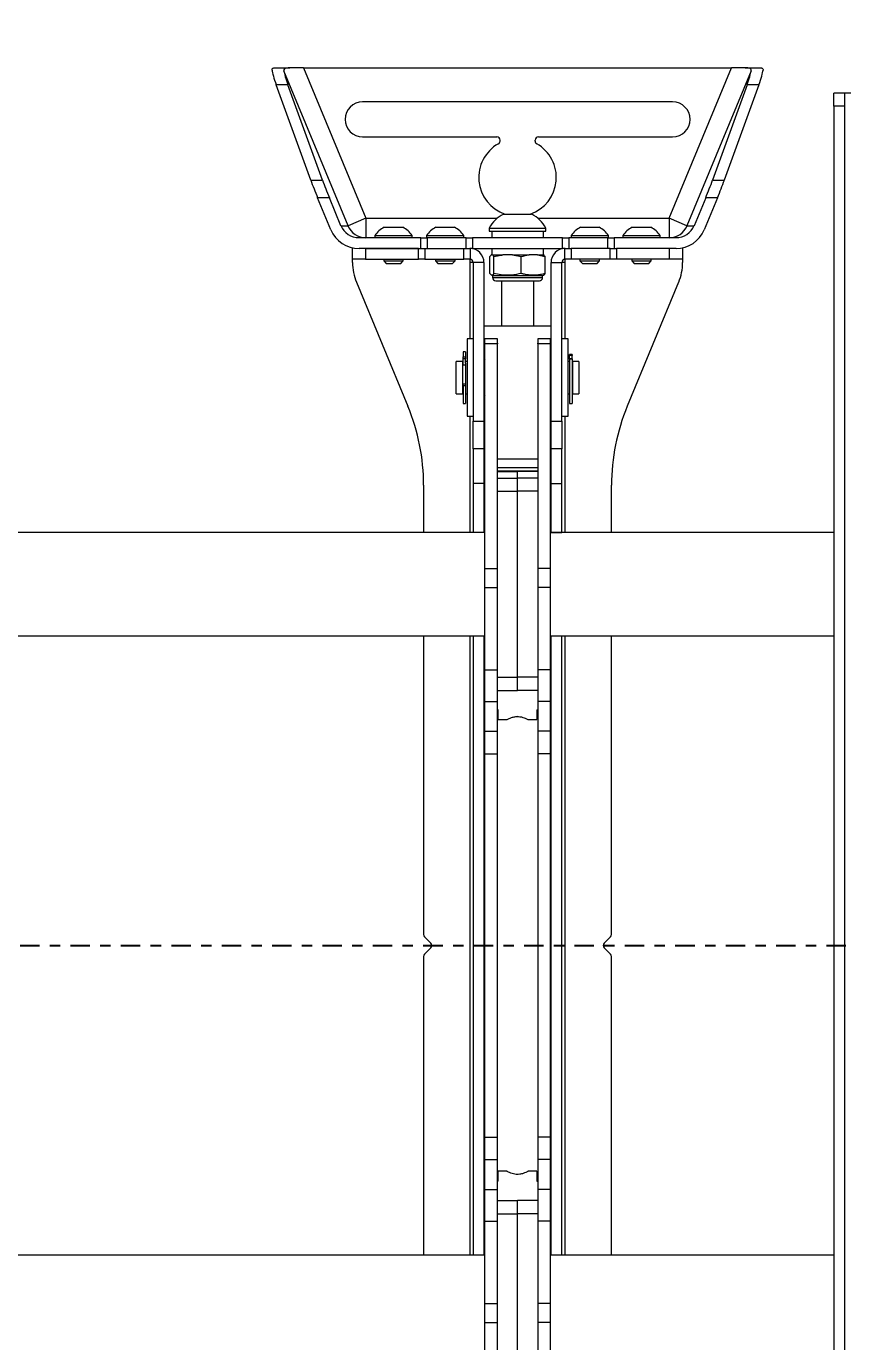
# Model space of a CAD drawing. Extents: x -382 to 1420, y -377 to 265.
# Drawn here: x 222.86 to 230.81, y -167.3 to -154.57 of the extents above; entities that cross this region are included whole.
import ezdxf
from ezdxf import colors
from ezdxf.entities.mleader import LeaderData, LeaderLine
from ezdxf.math import Vec2, Vec3

# ---------------------------------------------------------------- set-up
doc = ezdxf.new("R2010")
doc.units = 0
doc.header["$MEASUREMENT"] = 0
doc.linetypes.add('CENTER4', pattern=[0.5625, 0.375, -0.0625, 0.0625, -0.0625])
for name, color, linetype in [('AV-Anno-Iden', 154, 'CONTINUOUS'), ('AV-Detl-Dims', 14, 'CONTINUOUS'), ('AV-Detl-Obje-Brkt', 202, 'CONTINUOUS'), ('AV-Detl-Obje-Mont', 232, 'CONTINUOUS'), ('AV-Elev-Dims', 14, 'CONTINUOUS')]:
    doc.layers.add(name, color=color, linetype=linetype)
doc.styles.get("Standard").update_dxf_attribs({"font": 'arial.ttf'})

# ---------------------------------------------------------------- blocks, each defined once
blk = doc.blocks.new('A$C429A2651')
at = {"layer": 'AV-Detl-Obje-Brkt', "linetype": 'Continuous', "lineweight": 15}
for p, q in [((28.509, 20.91), (28.405, 20.91)), ((28.405, 20.785), (28.405, 20.91)), ((28.509, 20.91), (28.509, 20.785)), ((28.571, 20.91), (28.509, 20.91)), ((28.509, 20.785), (28.405, 20.785)), ((28.405, 20.785), (28.405, 4.545)), ((28.509, 20.785), (28.509, 4.545))]:
    blk.add_line(p, q, dxfattribs=at)
at = {"layer": 'AV-Detl-Obje-Mont', "linetype": 'Continuous', "lineweight": 15}
for p, q in [((23, 21.156), (23.144, 21.156)), ((23.275, 21.156), (23.144, 21.156)), ((23.275, 21.156), (23.879, 19.699)), ((23.275, 21.156), (27.418, 21.156)), ((26.814, 19.699), (27.418, 21.156)), ((27.549, 21.156), (27.418, 21.156)), ((27.549, 21.156), (27.693, 21.156)), ((23.707, 19.627), (23.087, 21.126)), ((27.607, 21.126), (26.986, 19.627)), ((23.126, 20.991), (23.012, 20.991)), ((23.346, 20.069), (23.012, 20.991)), ((23.46, 20.069), (23.126, 20.991)), ((27.568, 20.991), (27.233, 20.069)), ((27.682, 20.991), (27.347, 20.069)), ((27.682, 20.991), (27.568, 20.991)), ((26.846, 20.826), (23.848, 20.826)), ((23.848, 20.486), (25.146, 20.486)), ((25.177, 20.455), (25.177, 20.446)), ((25.517, 20.446), (25.517, 20.455)), ((25.548, 20.486), (26.846, 20.486)), ((23.346, 20.069), (23.46, 20.069)), ((27.233, 20.069), (27.347, 20.069)), ((23.527, 19.898), (23.412, 19.898)), ((23.541, 19.588), (23.412, 19.898)), ((23.639, 19.627), (23.527, 19.898)), ((27.167, 19.898), (27.055, 19.627)), ((27.281, 19.898), (27.153, 19.588)), ((27.281, 19.898), (27.167, 19.898)), ((25.21, 19.74), (25.314, 19.74)), ((25.314, 19.74), (25.483, 19.74)), ((23.639, 19.627), (23.707, 19.627)), ((23.879, 19.699), (23.707, 19.627)), ((23.879, 19.699), (23.879, 19.511)), ((23.879, 19.699), (25.148, 19.699)), ((24.057, 19.612), (24.193, 19.612)), ((24.193, 19.612), (24.238, 19.612)), ((24.557, 19.612), (24.668, 19.612)), ((24.668, 19.612), (24.737, 19.612)), ((25.546, 19.699), (26.814, 19.699)), ((25.956, 19.612), (26.053, 19.612)), ((26.053, 19.612), (26.136, 19.612)), ((26.456, 19.612), (26.544, 19.612)), ((26.544, 19.612), (26.636, 19.612)), ((26.814, 19.699), (26.814, 19.511)), ((26.986, 19.627), (26.814, 19.699)), ((26.986, 19.627), (27.055, 19.627)), ((24.412, 19.511), (23.814, 19.511)), ((23.967, 19.531), (23.967, 19.511)), ((23.967, 19.531), (24.238, 19.531)), ((24.238, 19.531), (24.328, 19.531)), ((24.328, 19.511), (24.328, 19.531)), ((24.412, 19.407), (24.412, 19.511)), ((24.412, 19.511), (24.474, 19.511)), ((24.467, 19.531), (24.467, 19.511)), ((24.467, 19.531), (24.69, 19.531)), ((24.474, 19.511), (24.474, 19.407)), ((24.849, 19.511), (24.474, 19.511)), ((24.69, 19.531), (24.828, 19.531)), ((24.828, 19.511), (24.828, 19.531)), ((24.849, 19.407), (24.849, 19.511)), ((24.849, 19.511), (24.912, 19.511)), ((24.912, 19.511), (24.912, 19.407)), ((25.782, 19.511), (24.912, 19.511)), ((25.073, 19.605), (25.073, 19.574)), ((25.073, 19.605), (25.282, 19.605)), ((25.073, 19.574), (25.282, 19.574)), ((25.097, 19.574), (25.097, 19.511)), ((25.282, 19.605), (25.62, 19.605)), ((25.282, 19.574), (25.62, 19.574)), ((25.597, 19.511), (25.597, 19.574)), ((25.62, 19.574), (25.62, 19.605)), ((25.782, 19.407), (25.782, 19.511)), ((25.782, 19.511), (25.844, 19.511)), ((25.844, 19.511), (25.844, 19.407)), ((26.219, 19.511), (25.844, 19.511)), ((25.866, 19.531), (25.866, 19.511)), ((25.866, 19.531), (26.06, 19.531)), ((26.06, 19.531), (26.227, 19.531)), ((26.219, 19.407), (26.219, 19.511)), ((26.219, 19.511), (26.281, 19.511)), ((26.227, 19.511), (26.227, 19.531)), ((26.281, 19.511), (26.281, 19.407)), ((26.88, 19.511), (26.281, 19.511)), ((26.366, 19.531), (26.366, 19.511)), ((26.366, 19.531), (26.541, 19.531)), ((26.541, 19.531), (26.726, 19.531)), ((26.726, 19.511), (26.726, 19.531)), ((23.75, 19.302), (23.75, 19.407)), ((24.389, 19.407), (23.814, 19.407)), ((23.875, 19.407), (23.875, 19.302)), ((23.875, 19.407), (24.389, 19.407)), ((24.389, 19.302), (24.389, 19.407)), ((24.389, 19.407), (24.451, 19.407)), ((24.451, 19.407), (24.451, 19.302)), ((24.451, 19.407), (24.826, 19.407)), ((24.826, 19.302), (24.826, 19.407)), ((24.826, 19.407), (24.886, 19.407)), ((24.886, 19.407), (24.888, 19.407)), ((24.912, 19.407), (24.886, 19.407)), ((24.888, 19.407), (24.888, 19.302)), ((24.912, 19.407), (25.782, 19.407)), ((25.097, 19.407), (25.097, 19.344)), ((25.597, 19.344), (25.597, 19.407)), ((25.807, 19.407), (25.782, 19.407)), ((25.805, 19.302), (25.805, 19.407)), ((25.805, 19.407), (25.807, 19.407)), ((25.807, 19.407), (25.867, 19.407)), ((25.867, 19.407), (25.867, 19.302)), ((26.242, 19.407), (25.867, 19.407)), ((26.242, 19.302), (26.242, 19.407)), ((26.242, 19.407), (26.305, 19.407)), ((26.305, 19.407), (26.305, 19.302)), ((26.818, 19.407), (26.305, 19.407)), ((26.88, 19.407), (26.305, 19.407)), ((26.818, 19.302), (26.818, 19.407)), ((26.943, 19.407), (26.943, 19.302)), ((23.875, 19.302), (23.75, 19.302)), ((23.75, 19.271), (23.75, 19.302)), ((23.875, 19.302), (24.389, 19.302)), ((24.052, 19.302), (24.052, 19.286)), ((24.052, 19.286), (24.077, 19.261)), ((24.052, 19.286), (24.195, 19.286)), ((24.077, 19.261), (24.183, 19.261)), ((24.183, 19.261), (24.218, 19.261)), ((24.195, 19.286), (24.242, 19.286)), ((24.218, 19.261), (24.242, 19.286)), ((24.242, 19.286), (24.242, 19.302)), ((24.451, 19.302), (24.389, 19.302)), ((24.451, 19.302), (24.826, 19.302)), ((24.552, 19.302), (24.552, 19.286)), ((24.552, 19.286), (24.577, 19.261)), ((24.552, 19.286), (24.67, 19.286)), ((24.577, 19.261), (24.664, 19.261)), ((24.664, 19.261), (24.717, 19.261)), ((24.67, 19.286), (24.742, 19.286)), ((24.717, 19.261), (24.742, 19.286)), ((24.742, 19.286), (24.742, 19.302)), ((24.886, 19.302), (24.826, 19.302)), ((24.888, 19.302), (24.886, 19.302)), ((24.886, 19.302), (24.886, 19.271)), ((24.917, 19.271), (24.886, 19.271)), ((24.886, 19.271), (24.886, 18.532)), ((25.022, 19.271), (24.917, 19.271)), ((24.917, 19.271), (24.917, 17.737)), ((25.022, 19.271), (25.022, 17.737)), ((25.08, 19.165), (25.08, 19.329)), ((25.105, 19.344), (25.092, 19.344)), ((25.105, 19.344), (25.117, 19.329)), ((25.105, 19.344), (25.203, 19.344)), ((25.117, 19.165), (25.117, 19.329)), ((25.297, 19.344), (25.203, 19.344)), ((25.297, 19.344), (25.383, 19.329)), ((25.297, 19.344), (25.458, 19.344)), ((25.383, 19.165), (25.383, 19.329)), ((25.539, 19.344), (25.458, 19.344)), ((25.539, 19.344), (25.613, 19.329)), ((25.539, 19.344), (25.601, 19.344)), ((25.613, 19.165), (25.613, 19.329)), ((25.671, 19.271), (25.776, 19.271)), ((25.671, 17.737), (25.671, 19.271)), ((25.776, 17.737), (25.776, 19.271)), ((25.807, 19.271), (25.776, 19.271)), ((25.807, 19.302), (25.805, 19.302)), ((25.867, 19.302), (25.807, 19.302)), ((25.807, 19.271), (25.807, 19.302)), ((25.807, 18.532), (25.807, 19.271)), ((26.242, 19.302), (25.867, 19.302)), ((25.951, 19.302), (25.951, 19.286)), ((25.951, 19.286), (25.976, 19.261)), ((25.951, 19.286), (26.054, 19.286)), ((25.976, 19.261), (26.052, 19.261)), ((26.052, 19.261), (26.116, 19.261)), ((26.054, 19.286), (26.141, 19.286)), ((26.116, 19.261), (26.141, 19.286)), ((26.141, 19.286), (26.141, 19.302)), ((26.305, 19.302), (26.242, 19.302)), ((26.818, 19.302), (26.305, 19.302)), ((26.451, 19.302), (26.451, 19.286)), ((26.451, 19.286), (26.476, 19.261)), ((26.451, 19.286), (26.543, 19.286)), ((26.476, 19.261), (26.544, 19.261)), ((26.543, 19.286), (26.641, 19.286)), ((26.544, 19.261), (26.616, 19.261)), ((26.616, 19.261), (26.641, 19.286)), ((26.641, 19.286), (26.641, 19.302)), ((26.943, 19.302), (26.818, 19.302)), ((26.943, 19.302), (26.943, 19.271)), ((25.094, 19.148), (25.104, 19.144)), ((25.104, 19.144), (25.104, 19.126)), ((25.104, 19.144), (25.154, 19.144)), ((25.104, 19.126), (25.154, 19.126)), ((25.154, 19.144), (25.589, 19.144)), ((25.154, 19.126), (25.589, 19.126)), ((25.589, 19.144), (25.599, 19.148)), ((25.589, 19.126), (25.589, 19.144)), ((23.788, 19.08), (24.285, 17.88)), ((25.136, 19.094), (25.179, 19.094)), ((25.179, 19.094), (25.558, 19.094)), ((25.191, 19.094), (25.191, 18.657)), ((25.503, 18.657), (25.503, 19.094)), ((26.905, 19.08), (26.408, 17.88)), ((25.022, 18.657), (25.671, 18.657)), ((24.917, 18.532), (24.858, 18.532)), ((24.858, 18.532), (24.858, 18.263)), ((25.152, 18.532), (25.022, 18.532)), ((25.032, 18.483), (25.032, 18.532)), ((25.152, 18.483), (25.032, 18.483)), ((25.032, 16.309), (25.032, 18.483)), ((25.152, 18.491), (25.152, 18.532)), ((25.152, 18.491), (25.152, 18.483)), ((25.152, 16.832), (25.152, 18.483)), ((25.671, 18.532), (25.542, 18.532)), ((25.542, 18.532), (25.542, 18.491)), ((25.542, 18.483), (25.542, 18.491)), ((25.661, 18.483), (25.542, 18.483)), ((25.542, 18.483), (25.542, 16.832)), ((25.661, 18.532), (25.661, 18.483)), ((25.661, 18.483), (25.661, 16.309)), ((25.836, 18.532), (25.776, 18.532)), ((25.836, 17.783), (25.836, 18.532)), ((24.845, 18.407), (24.82, 18.407)), ((24.82, 18.407), (24.82, 18.357)), ((24.82, 18.357), (24.845, 18.357)), ((24.82, 18.34), (24.82, 18.357)), ((24.845, 18.34), (24.82, 18.34)), ((24.82, 18.281), (24.82, 18.34)), ((24.845, 18.407), (24.845, 18.357)), ((24.845, 18.357), (24.845, 18.34)), ((24.845, 18.298), (24.845, 18.34)), ((25.874, 18.382), (25.849, 18.382)), ((25.849, 18.372), (25.849, 18.382)), ((25.874, 18.372), (25.849, 18.372)), ((25.849, 18.338), (25.849, 18.372)), ((25.874, 18.338), (25.849, 18.338)), ((25.849, 18.335), (25.849, 18.338)), ((25.874, 18.335), (25.849, 18.335)), ((25.849, 18.335), (25.849, 17.908)), ((25.874, 18.382), (25.874, 18.372)), ((25.874, 18.338), (25.874, 18.372)), ((25.874, 18.338), (25.874, 18.335)), ((25.874, 18.335), (25.874, 17.908)), ((24.816, 18.314), (24.753, 18.314)), ((24.753, 18.001), (24.753, 18.314)), ((24.816, 18.314), (24.816, 18.001)), ((24.82, 18.282), (24.816, 18.282)), ((24.82, 18.281), (24.845, 18.281)), ((24.82, 18.28), (24.82, 18.281)), ((24.82, 18.28), (24.845, 18.28)), ((24.858, 18.314), (24.845, 18.314)), ((24.845, 18.298), (24.845, 18.092)), ((24.858, 18.263), (24.858, 17.783)), ((25.849, 18.314), (25.836, 18.314)), ((25.878, 18.282), (25.874, 18.282)), ((25.94, 18.314), (25.878, 18.314)), ((25.878, 18.314), (25.878, 18.001)), ((25.94, 18.314), (25.94, 18.001)), ((24.845, 18.092), (24.82, 18.092)), ((24.82, 18.079), (24.82, 18.092)), ((24.845, 18.079), (24.82, 18.079)), ((24.82, 18.079), (24.82, 17.908)), ((24.845, 18.092), (24.845, 18.079)), ((24.845, 18.079), (24.845, 17.908)), ((24.753, 18.001), (24.816, 18.001)), ((24.816, 18.032), (24.82, 18.032)), ((24.845, 18.001), (24.858, 18.001)), ((25.836, 18.001), (25.849, 18.001)), ((25.874, 18.032), (25.878, 18.032)), ((25.878, 18.001), (25.94, 18.001)), ((24.82, 17.908), (24.845, 17.908)), ((25.849, 17.908), (25.874, 17.908)), ((24.858, 17.783), (24.917, 17.783)), ((24.886, 17.783), (24.886, 16.658)), ((24.917, 17.737), (25.022, 17.737)), ((24.917, 17.468), (24.917, 17.737)), ((25.022, 17.737), (25.022, 17.468)), ((25.671, 17.737), (25.776, 17.737)), ((25.671, 17.468), (25.671, 17.737)), ((25.776, 17.783), (25.836, 17.783)), ((25.776, 17.737), (25.776, 17.468)), ((25.807, 16.658), (25.807, 17.783)), ((25.022, 17.468), (24.917, 17.468)), ((24.917, 17.468), (24.917, 17.132)), ((25.022, 17.468), (25.022, 17.132)), ((25.776, 17.468), (25.671, 17.468)), ((25.671, 17.132), (25.671, 17.468)), ((25.776, 17.132), (25.776, 17.468)), ((25.152, 17.372), (25.542, 17.372)), ((25.542, 17.283), (25.152, 17.283)), ((25.347, 17.252), (25.152, 17.252)), ((25.152, 17.247), (25.347, 17.247)), ((25.542, 17.252), (25.347, 17.252)), ((25.347, 17.247), (25.347, 17.252)), ((25.347, 17.185), (25.347, 17.247)), ((25.542, 17.247), (25.347, 17.247)), ((24.437, 17.115), (24.437, 16.658)), ((25.022, 17.132), (24.917, 17.132)), ((24.917, 17.132), (24.917, 16.658)), ((25.022, 17.132), (25.022, 16.658)), ((25.152, 17.185), (25.347, 17.185)), ((25.347, 17.059), (25.347, 17.185)), ((25.542, 17.185), (25.347, 17.185)), ((25.671, 17.132), (25.776, 17.132)), ((25.671, 16.658), (25.671, 17.132)), ((25.776, 16.658), (25.776, 17.132)), ((26.256, 16.658), (26.256, 17.115)), ((25.152, 17.059), (25.347, 17.059)), ((25.347, 15.258), (25.347, 17.059)), ((25.542, 17.059), (25.347, 17.059)), ((25.152, 16.408), (25.152, 16.832)), ((25.542, 16.832), (25.542, 16.408)), ((25.032, 16.658), (9.671, 16.658)), ((25.022, 16.658), (24.917, 16.658)), ((28.405, 16.658), (25.661, 16.658)), ((25.671, 16.658), (25.776, 16.658)), ((25.032, 16.309), (25.152, 16.309)), ((25.032, 16.125), (25.032, 16.309)), ((25.152, 16.309), (25.152, 16.408)), ((25.152, 16.125), (25.152, 16.309)), ((25.542, 16.408), (25.542, 16.309)), ((25.661, 16.309), (25.542, 16.309)), ((25.542, 16.309), (25.542, 16.125)), ((25.661, 16.309), (25.661, 16.125)), ((25.032, 16.125), (25.152, 16.125)), ((25.032, 15.329), (25.032, 16.125)), ((25.152, 15.329), (25.152, 16.125)), ((25.661, 16.125), (25.542, 16.125)), ((25.542, 16.125), (25.542, 15.329)), ((25.661, 16.125), (25.661, 15.329)), ((9.671, 15.659), (25.032, 15.659)), ((24.437, 15.659), (24.437, 12.767)), ((24.886, 15.659), (24.886, 9.663)), ((24.917, 15.659), (24.917, 9.663)), ((25.022, 15.659), (25.022, 9.663)), ((25.661, 15.659), (28.405, 15.659)), ((25.671, 9.663), (25.671, 15.659)), ((25.776, 9.663), (25.776, 15.659)), ((25.807, 9.663), (25.807, 15.659)), ((26.256, 12.767), (26.256, 15.659)), ((25.032, 15.329), (25.152, 15.329)), ((25.032, 15.022), (25.032, 15.329)), ((25.152, 15.022), (25.152, 15.329)), ((25.661, 15.329), (25.542, 15.329)), ((25.542, 15.329), (25.542, 15.022)), ((25.661, 15.329), (25.661, 15.022)), ((25.152, 15.258), (25.347, 15.258)), ((25.347, 15.128), (25.347, 15.258)), ((25.542, 15.258), (25.347, 15.258)), ((25.152, 15.128), (25.347, 15.128)), ((25.542, 15.128), (25.347, 15.128)), ((25.032, 15.022), (25.152, 15.022)), ((25.032, 14.734), (25.032, 15.022)), ((25.152, 14.734), (25.152, 15.022)), ((25.159, 14.941), (25.152, 14.941)), ((25.159, 14.847), (25.159, 14.941)), ((25.534, 14.941), (25.542, 14.941)), ((25.534, 14.941), (25.534, 14.847)), ((25.661, 15.022), (25.542, 15.022)), ((25.542, 15.022), (25.542, 14.734)), ((25.661, 15.022), (25.661, 14.734)), ((25.159, 14.847), (25.246, 14.847)), ((25.347, 14.877), (25.332, 14.875)), ((25.447, 14.847), (25.534, 14.847)), ((25.032, 14.734), (25.152, 14.734)), ((25.032, 14.517), (25.032, 14.734)), ((25.152, 14.517), (25.152, 14.734)), ((25.661, 14.734), (25.542, 14.734)), ((25.542, 14.734), (25.542, 14.517)), ((25.661, 14.734), (25.661, 14.517)), ((25.032, 14.517), (25.152, 14.517)), ((25.032, 10.804), (25.032, 14.517)), ((25.152, 10.804), (25.152, 14.517)), ((25.661, 14.517), (25.542, 14.517)), ((25.542, 14.517), (25.542, 10.804)), ((25.661, 14.517), (25.661, 10.804)), ((24.509, 12.683), (24.446, 12.745)), ((26.247, 12.745), (26.185, 12.683)), ((24.446, 12.576), (24.509, 12.639)), ((26.185, 12.639), (26.247, 12.576)), ((24.437, 12.554), (24.437, 9.663)), ((26.256, 9.663), (26.256, 12.554)), ((25.032, 10.804), (25.152, 10.804)), ((25.032, 10.588), (25.032, 10.804)), ((25.152, 10.588), (25.152, 10.804)), ((25.661, 10.804), (25.542, 10.804)), ((25.542, 10.804), (25.542, 10.588)), ((25.661, 10.804), (25.661, 10.588)), ((25.032, 10.588), (25.152, 10.588)), ((25.032, 10.3), (25.032, 10.588)), ((25.152, 10.3), (25.152, 10.588)), ((25.661, 10.588), (25.542, 10.588)), ((25.542, 10.588), (25.542, 10.3)), ((25.661, 10.588), (25.661, 10.3)), ((25.245, 10.475), (25.159, 10.475)), ((25.159, 10.381), (25.159, 10.475)), ((25.534, 10.475), (25.447, 10.475)), ((25.534, 10.475), (25.534, 10.381)), ((25.159, 10.381), (25.152, 10.381)), ((25.534, 10.381), (25.542, 10.381)), ((25.032, 10.3), (25.152, 10.3)), ((25.032, 9.993), (25.032, 10.3)), ((25.152, 9.993), (25.152, 10.3)), ((25.152, 10.194), (25.347, 10.194)), ((25.347, 10.063), (25.347, 10.194)), ((25.542, 10.194), (25.347, 10.194)), ((25.661, 10.3), (25.542, 10.3)), ((25.542, 10.3), (25.542, 9.993)), ((25.661, 10.3), (25.661, 9.993)), ((25.152, 10.063), (25.347, 10.063)), ((25.347, 8.263), (25.347, 10.063)), ((25.542, 10.063), (25.347, 10.063)), ((25.032, 9.993), (25.152, 9.993)), ((25.032, 9.197), (25.032, 9.993)), ((25.152, 9.197), (25.152, 9.993)), ((25.661, 9.993), (25.542, 9.993)), ((25.542, 9.993), (25.542, 9.197)), ((25.661, 9.993), (25.661, 9.197)), ((25.032, 9.663), (9.671, 9.663)), ((28.405, 9.663), (25.661, 9.663)), ((25.032, 9.197), (25.152, 9.197)), ((25.032, 9.012), (25.032, 9.197)), ((25.152, 9.012), (25.152, 9.197)), ((25.661, 9.197), (25.542, 9.197)), ((25.542, 9.197), (25.542, 9.012)), ((25.661, 9.197), (25.661, 9.012)), ((25.032, 9.012), (25.152, 9.012)), ((25.032, 6.839), (25.032, 9.012)), ((25.152, 8.914), (25.152, 9.012)), ((25.152, 8.489), (25.152, 8.914)), ((25.661, 9.012), (25.542, 9.012)), ((25.542, 9.012), (25.542, 8.914)), ((25.542, 8.914), (25.542, 8.489)), ((25.661, 9.012), (25.661, 6.839))]:
    blk.add_line(p, q, dxfattribs=at)
for centre, radius, start, end in [((23.848, 20.656), 0.17, 90, 270), ((26.846, 20.656), 0.17, 270, 90), ((25.347, 20.094), 0.375, 119.6951, 250.9206), ((25.146, 20.455), 0.0312, 0, 90), ((25.146, 20.446), 0.0312, 299.6951, 0), ((25.347, 20.094), 0.375, 289.0794, 60.3049), ((25.548, 20.455), 0.0312, 90, 180), ((25.548, 20.446), 0.0312, 180, 240.3049), ((25.347, 19.464), 0.307, 116.4163, 152.8457), ((25.347, 19.464), 0.307, 27.1543, 63.5837), ((23.879, 19.697), 0.186, 201.913, 269.8503), ((24.147, 19.421), 0.211, 115.2526, 148.5637), ((24.147, 19.421), 0.211, 31.4363, 64.7474), ((24.647, 19.421), 0.211, 115.2526, 148.5637), ((24.647, 19.421), 0.211, 31.4363, 64.7474), ((26.046, 19.421), 0.211, 115.2526, 148.5637), ((26.046, 19.421), 0.211, 31.4363, 64.7474), ((26.546, 19.421), 0.211, 115.2526, 148.5637), ((26.546, 19.421), 0.211, 31.4363, 64.7474), ((26.814, 19.697), 0.186, 270.1497, 338.087), ((24.886, 19.271), 0.136, 0, 89.0537), ((25.807, 19.271), 0.136, 90.9463, 180), ((24.25, 19.271), 0.5, 180, 202.5), ((24.886, 19.271), 0.0312, 0, 85.8828), ((25.807, 19.271), 0.0312, 94.1172, 180), ((26.444, 19.271), 0.5, 337.5, 0), ((25.136, 19.126), 0.0312, 180, 270), ((25.558, 19.126), 0.0312, 270, 0), ((25.003, 18.345), 0.0312, 306.8699, 338.8756), ((25.69, 18.345), 0.0312, 201.1244, 233.1301), ((25.003, 17.97), 0.0312, 21.1244, 53.1301), ((25.69, 17.97), 0.0312, 126.8699, 158.8756), ((22.439, 17.115), 1.999, 0, 22.5), ((28.255, 17.115), 1.999, 157.5, 180), ((24.468, 12.767), 0.0312, 180, 225), ((26.225, 12.767), 0.0312, 315, 0), ((24.487, 12.661), 0.0312, 315, 45), ((26.207, 12.661), 0.0312, 135, 225), ((24.468, 12.554), 0.0312, 135, 180), ((26.225, 12.554), 0.0312, 0, 45)]:
    blk.add_arc(centre, radius, start, end, dxfattribs=at)
for centre, major_axis, ratio, start_param, end_param in [((23.081, 20.906), (-0.105, 0.25), 0.121318, 0.382514, 1.170639), ((23.195, 20.906), (-0.105, 0.25), 0.121318, 0.443597, 1.170639), ((27.499, 20.906), (0.105, 0.25), 0.121318, 5.112546, 5.839588), ((27.613, 20.906), (0.105, 0.25), 0.121318, 5.112546, 5.900671), ((23.484, 19.898), (-0.21, 0.499), 0.121318, 1.170639, 1.519705), ((23.598, 19.898), (-0.21, 0.499), 0.121318, 1.170639, 1.519705), ((27.096, 19.898), (0.21, 0.499), 0.121318, 4.76348, 5.112546), ((27.21, 19.898), (0.21, 0.499), 0.121318, 4.76348, 5.112546), ((23.814, 19.699), (0.189, 0), 0.989999, 3.530751, 4.712389), ((26.88, 19.699), (-0.189, 0), 0.989999, 1.570796, 2.752435), ((23.814, 19.699), (0.295, 0), 0.989999, 3.530751, 4.712389), ((26.88, 19.699), (-0.295, 0), 0.989999, 1.570796, 2.752435)]:
    blk.add_ellipse(centre, major_axis=major_axis, ratio=ratio, start_param=start_param, end_param=end_param, dxfattribs=at)
for points, knots in [([(22.972, 21.132), (22.972, 21.136), (22.971, 21.143), (22.976, 21.15), (22.984, 21.154), (22.993, 21.155), (22.999, 21.156), (23, 21.156)], [0, 0, 0, 0, 0.229442, 0.466032, 0.695504, 0.93152, 1, 1, 1, 1]), ([(23.144, 21.156), (23.133, 21.155), (23.11, 21.155), (23.09, 21.146), (23.086, 21.134), (23.087, 21.127), (23.087, 21.126)], [0, 0, 0, 0, 0.3262274, 0.6546649, 0.950379, 1, 1, 1, 1]), ([(27.607, 21.126), (27.607, 21.132), (27.606, 21.144), (27.59, 21.153), (27.568, 21.155), (27.553, 21.156), (27.549, 21.156)], [0, 0, 0, 0, 0.29513, 0.590794, 0.876067, 1, 1, 1, 1]), ([(27.693, 21.156), (27.698, 21.155), (27.706, 21.155), (27.715, 21.151), (27.721, 21.145), (27.722, 21.138), (27.722, 21.133), (27.722, 21.132)], [0, 0, 0, 0, 0.230948, 0.467784, 0.698992, 0.937725, 1, 1, 1, 1]), ([(25.08, 19.329), (25.084, 19.334), (25.088, 19.34), (25.092, 19.344), (25.092, 19.344)], [0, 0, 0, 0, 0.83206, 1, 1, 1, 1]), ([(25.117, 19.329), (25.141, 19.334), (25.169, 19.34), (25.198, 19.344), (25.203, 19.344)], [0, 0, 0, 0, 0.832059, 1, 1, 1, 1]), ([(25.383, 19.329), (25.408, 19.335), (25.432, 19.341), (25.457, 19.344), (25.458, 19.344)], [0, 0, 0, 0, 0.989982, 1, 1, 1, 1]), ([(25.613, 19.329), (25.61, 19.334), (25.606, 19.34), (25.602, 19.344), (25.601, 19.344)], [0, 0, 0, 0, 0.83206, 1, 1, 1, 1]), ([(25.117, 19.165), (25.113, 19.158), (25.104, 19.145), (25.092, 19.147), (25.084, 19.16), (25.08, 19.165)], [0, 0, 0, 0, 0.359917, 0.730734, 1, 1, 1, 1]), ([(25.383, 19.165), (25.352, 19.158), (25.287, 19.145), (25.197, 19.147), (25.141, 19.16), (25.117, 19.165)], [0, 0, 0, 0, 0.359917, 0.730734, 1, 1, 1, 1]), ([(25.613, 19.165), (25.598, 19.161), (25.558, 19.15), (25.49, 19.144), (25.429, 19.153), (25.393, 19.162), (25.383, 19.165)], [0, 0, 0, 0, 0.2001354, 0.5307872, 0.8714415, 1, 1, 1, 1]), ([(25.599, 19.15), (25.6, 19.15), (25.605, 19.15), (25.61, 19.159), (25.613, 19.165)], [0, 0, 0, 0, 0.3083642, 1, 1, 1, 1]), ([(25.246, 14.847), (25.246, 14.847), (25.244, 14.846), (25.251, 14.85), (25.265, 14.857), (25.289, 14.867), (25.32, 14.876), (25.354, 14.878), (25.385, 14.873), (25.412, 14.864), (25.434, 14.855), (25.447, 14.848), (25.447, 14.848), (25.447, 14.848)], [0, 0, 0, 0, 0.015681, 0.109572, 0.204612, 0.309746, 0.423487, 0.527829, 0.617822, 0.711816, 0.820136, 0.933252, 1, 1, 1, 1]), ([(25.447, 10.474), (25.447, 10.474), (25.449, 10.475), (25.442, 10.471), (25.426, 10.464), (25.402, 10.453), (25.37, 10.445), (25.336, 10.444), (25.306, 10.449), (25.279, 10.458), (25.258, 10.468), (25.247, 10.474), (25.246, 10.475), (25.245, 10.475)], [0, 0, 0, 0, 0.025254, 0.118674, 0.214391, 0.320663, 0.43443, 0.536945, 0.62642, 0.721626, 0.831146, 0.943616, 1, 1, 1, 1])]:
    blk.add_open_spline(points, degree=3, knots=knots, dxfattribs=at)

msp = doc.modelspace()

# ---------------------------------------------------------------- linework, layer by layer
at = {"layer": 'AV-Detl-Dims', "linetype": 'CENTER4', "ltscale": 0.5}
msp.add_lwpolyline([(184.29069, -163.46274), (252.34595, -163.46274)], dxfattribs=at)

# ---------------------------------------------------------------- block references
at = {"layer": 'AV-Anno-Iden'}
msp.add_blockref('A$C429A2651', (202.26765, -176.12359), dxfattribs=at)

# ---------------------------------------------------------------- leaders
at = {"layer": 'AV-Elev-Dims'}
ml = msp.add_multileader_mtext('Standard', dxfattribs=at)
ml.set_content('1-GANG NETWORK PLATE\\P(X1 PORT) BY OTHERS', color=256)
ml.set_leader_properties()
ml.build(insert=Vec2(0, 0))
ml.multileader.update_dxf_attribs({"leader_type": 2, "dogleg_length": 0.36, "arrow_head_size": 2.25, "scale": 24})
ctx = ml.context
ctx.base_point, ctx.scale, ctx.char_height, ctx.arrow_head_size, ctx.landing_gap_size, ctx.plane_origin = Vec3(241.57686, -140.5354), 24, 1.875, 2.25, 2.16, Vec3(249.79715, -137.1591)
ctx.text_align_type = 2
notes = []
notes.append((ctx, [(0, (1, 1, 0), (232.93686, -140.5354), (1, 0), 8.64, [(0, [(224.16984, -149.13821), (232.11345, -142.58575), (237.62328, -144.71075), (239.23135, -138.80275)], 0, [])])]))
ctx.mtext.insert, ctx.mtext.alignment, ctx.mtext.flow_direction = Vec3(276.49437, -139.32228), 3, 5
ml = msp.add_multileader_mtext('Standard', dxfattribs=at)
ml.set_content('NEC E658 65" DISPLAY\\PW CHIEF LTM1U TILT MOUNT', color=256)
ml.set_leader_properties()
ml.build(insert=Vec2(0, 0))
ml.multileader.update_dxf_attribs({"leader_type": 2, "dogleg_length": 0.36, "arrow_head_size": 2.25, "scale": 24})
ctx = ml.context
ctx.base_point, ctx.scale, ctx.char_height, ctx.arrow_head_size, ctx.landing_gap_size, ctx.plane_origin = Vec3(101.57763, -149.09103), 24, 1.875, 2.25, 2.16, Vec3(87.125, -153.41108)
notes.append((ctx, [(0, (1, 1, 0), (92.93763, -149.09103), (1, 0), 8.64, [(0, [(87.75, -155.41108), (94.46311, -150.35504), (96.36031, -153.19906), (98.73182, -148.61702)], 0, [])])]))
ctx.mtext.insert, ctx.mtext.width, ctx.mtext.flow_direction = Vec3(103.73763, -148.13754), 39.1374344, 5
for ctx, leaders in notes:
    for number, flags, end, landing, length, lines in leaders:
        leader = LeaderData()
        leader.index, (leader.has_last_leader_line, leader.has_dogleg_vector, leader.attachment_direction) = number, flags
        leader.last_leader_point, leader.dogleg_vector, leader.dogleg_length = Vec3(end), Vec3(landing), length
        for number, points, colour, breaks in lines:
            line = LeaderLine()
            line.index, line.vertices, line.color, line.breaks = number, Vec3.list(points), colors.encode_raw_color(colour), breaks
            leader.lines.append(line)
        ctx.leaders.append(leader)

doc.saveas('drawing.dxf')
